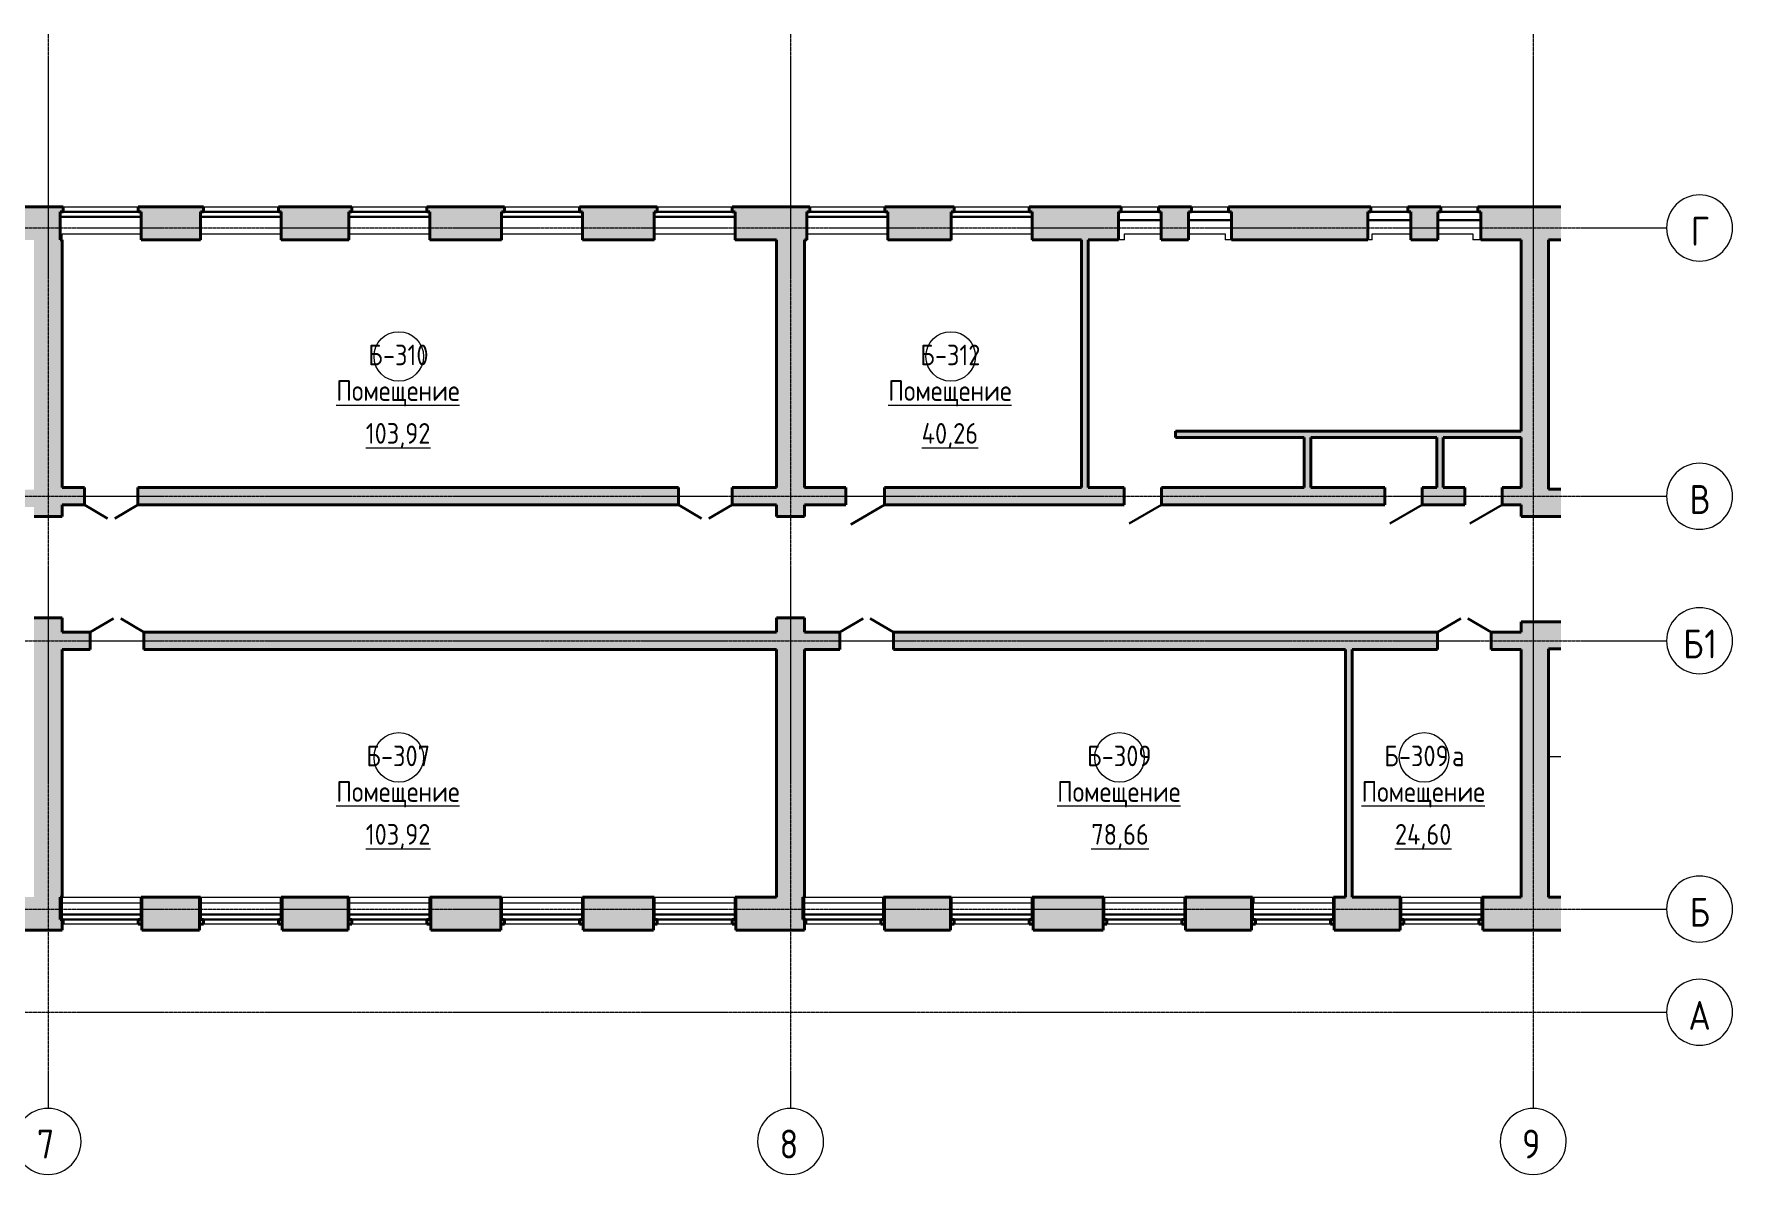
# Model space of a CAD drawing. Header units: millimetres. Extents: x -4092 to 455810, y -7500 to 28668.
# Drawn here: x 297965 to 339172, y -3183 to 24484 of the extents above; entities that cross this region are included whole.
import ezdxf

# ---------------------------------------------------------------- set-up
doc = ezdxf.new("R2010")
doc.units = ezdxf.units.MM
doc.linetypes.add('ADSK_Линия сетки', pattern=[21, 12, -3, 3, -3])
for name, color, linetype, lineweight in [('Двери', 7, 'Continuous', 18), ('Каркас_Импост', 7, 'Continuous', 30), ('Марки помещений', 7, 'Continuous', 18), ('Окна', 7, 'Continuous', 18), ('Оси', 7, 'Continuous', 9), ('Панель', 7, 'Continuous', 30), ('Перекрытия', 7, 'Continuous', 18), ('Стены', 7, 'Continuous', 18), ('Стены разрез', 7, 'Continuous', 40)]:
    doc.layers.add(name, color=color, linetype=linetype, lineweight=lineweight)
doc.styles.add('GOST Common', font='GOST Common.ttf', dxfattribs={"width": 0.9, "height": 500})
doc.styles.add('GOST Common_1', font='GOST Common.ttf', dxfattribs={"width": 0.9, "height": 700})

# ---------------------------------------------------------------- blocks, each defined once
blk = doc.blocks.new('ИРНИТУ-Окно-ГОСТ23166-99_4_2_Створки - 1920 x 2350-287669-03_Б_На лист')
at = {"layer": 'Каркас_Импост'}
for p, q in [((-1018.1, 210), (941.9, 210)), ((-1018.1, 210), (-1018.1, 90)), ((-1018.1, 210), (-983.1, 210)), ((-1018.1, 90), (941.9, 90)), ((-1018.1, 90), (-983.1, 90)), ((941.9, 210), (906.9, 210)), ((941.9, 90), (906.9, 90)), ((941.9, 210), (941.9, 90))]:
    blk.add_line(p, q, dxfattribs=at)
blk = doc.blocks.new('AC_Дверь_Однопольная_ДеревяннаяВнутренняя_ГОСТ6629-88 - 860х2080h-423457-03_Б_На лист')
at = {"layer": 'Панель'}
blk.add_line((-450, 210), (329, 660), dxfattribs=at)
blk = doc.blocks.new('ИРНИТУ_Дверь_Однопольная_ДеревяннаяВнутренняя_филенчатая - 900х2080 без верха-1341253-03_Б_На лист')
at = {"layer": 'Панель'}
blk.add_line((-470, 210), (344, 680), dxfattribs=at)
blk = doc.blocks.new('AC_Дверь_Двупольная_ДеревяннаяВнутренняя_филенчатая_с_верхом - 1260х2080-413008-03_Б_На лист')
at = {"layer": 'Панель'}
for p, q in [((-650, 210), (-87, 535)), ((650, 210), (87, 535))]:
    blk.add_line(p, q, dxfattribs=at)
blk = doc.blocks.new('ИРНИТУ-Окно-ГОСТ23166-99_2_1_Створка - 1000 x 1800-942852-03_Б_На лист')
at = {"layer": 'Каркас_Импост'}
for p, q in [((-1018.1, 280), (21.9, 280)), ((-1018.1, 280), (-1018.1, 80)), ((-1018.1, 280), (-983.1, 280)), ((-1018.1, 80), (21.9, 80)), ((-1018.1, 80), (-983.1, 80)), ((21.9, 280), (-13.1, 280)), ((21.9, 80), (-13.1, 80)), ((21.9, 280), (21.9, 80))]:
    blk.add_line(p, q, dxfattribs=at)
blk = doc.blocks.new('ИРНИТУ-Окно-ГОСТ23166-99_4_2_Створки - 1920 x 2350-415137-03_Б_На лист')
at = {"layer": 'Каркас_Импост'}
for p, q in [((-1018.1, -160), (941.9, -160)), ((-1018.1, -280), (-1018.1, -160)), ((-1018.1, -160), (-983.1, -160)), ((-1018.1, -280), (941.9, -280)), ((-1018.1, -280), (-983.1, -280)), ((941.9, -160), (906.9, -160)), ((941.9, -280), (906.9, -280)), ((941.9, -280), (941.9, -160))]:
    blk.add_line(p, q, dxfattribs=at)
blk = doc.blocks.new('Ось сетки - D8-4846-03_Б_На лист')
at = {"layer": 'Оси', "lineweight": 18}
for start, end in [(360, 180), (180, 360)]:
    blk.add_arc((0, 0), 4, start, end, dxfattribs=at)
blk = doc.blocks.new('ADSK_Марка_Помещение - Номер Имя Площадь Площадь проемов-115235-03_Б_На лист')
at = {"layer": 'Марки помещений'}
blk.add_circle((0, 0), 3, dxfattribs=at)

msp = doc.modelspace()

# ---------------------------------------------------------------- hatches: boundary and pattern name
at = {"layer": 'Стены'}
h = msp.add_hatch(color=256, dxfattribs=at)
h.paths.add_polyline_path([(334675, 19495), (334977, 19495), (334977, 20295), (332965, 20295), (332965, 20175), (333035, 20175), (333035, 19495), (334015, 19495)], flags=0)
h.paths.add_polyline_path([(331335, 19495), (331995, 19495), (331995, 20175), (332065, 20175), (332065, 20295), (331265, 20295), (331265, 20175), (331335, 20175)], flags=0)
h.paths.add_polyline_path([(326990, 19495), (330295, 19495), (330295, 20175), (330365, 20175), (330365, 20295), (326920, 20295), (326920, 20175), (326990, 20175)], flags=0)
h.paths.add_polyline_path([(323515, 19495), (324250, 19495), (324250, 20175), (324320, 20175), (324320, 20295), (322090, 20295), (322090, 20175), (322160, 20175), (322160, 19495), (323355, 19495)], flags=0)
h.paths.add_polyline_path([(325950, 19495), (325950, 20175), (326020, 20175), (326020, 20295), (325220, 20295), (325220, 20175), (325290, 20175), (325290, 19495)], flags=0)
h.paths.add_polyline_path([(316700, 19495), (316700, 20175), (316770, 20175), (316770, 20295), (314890, 20295), (314890, 20175), (314960, 20175), (314960, 19495), (316645, 19495)], flags=0)
h.paths.add_polyline_path([(318660, 19495), (320200, 19495), (320200, 20175), (320270, 20175), (320270, 20295), (318590, 20295), (318590, 20175), (318660, 20175)], flags=0)
h.paths.add_polyline_path([(313000, 19495), (313000, 20175), (313070, 20175), (313070, 20295), (311190, 20295), (311190, 20175), (311260, 20175), (311260, 19495)], flags=0)
h.paths.add_polyline_path([(305600, 19495), (305600, 20175), (305670, 20175), (305670, 20295), (303890, 20295), (303890, 20175), (303960, 20175), (303960, 19495)], flags=0)
h.paths.add_polyline_path([(307560, 19495), (309300, 19495), (309300, 20175), (309370, 20175), (309370, 20295), (307490, 20295), (307490, 20175), (307560, 20175)], flags=0)
h.paths.add_polyline_path([(297460, 19495), (298600, 19495), (298600, 20175), (298670, 20175), (298670, 20295), (297390, 20295), (297390, 20175), (297460, 20175)], flags=0)
h.paths.add_polyline_path([(300560, 19495), (302000, 19495), (302000, 20175), (302070, 20175), (302070, 20295), (300490, 20295), (300490, 20175), (300560, 20175)], flags=0)
h.paths.add_polyline_path([(295500, 19495), (295500, 20175), (295570, 20175), (295570, 20295), (293690, 20295), (293690, 20175), (293760, 20175), (293760, 19495)], flags=0)
h.paths.add_polyline_path([(291800, 19495), (291800, 20175), (291870, 20175), (291870, 20295), (289190, 20295), (289190, 20175), (289260, 20175), (289260, 19495), (291715, 19495)], flags=0)
h.paths.add_polyline_path([(287300, 19495), (287300, 20175), (287370, 20175), (287370, 20295), (285490, 20295), (285490, 20175), (285560, 20175), (285560, 19495)], flags=0)
h.paths.add_polyline_path([(281960, 19495), (283600, 19495), (283600, 20175), (283670, 20175), (283670, 20295), (281890, 20295), (281890, 20175), (281960, 20175)], flags=0)
h.paths.add_polyline_path([(276400, 19495), (276400, 20175), (276470, 20175), (276470, 20295), (274690, 20295), (274690, 20175), (274760, 20175), (274760, 19495)], flags=0)
h.paths.add_polyline_path([(278360, 19495), (280000, 19495), (280000, 20175), (280070, 20175), (280070, 20295), (278290, 20295), (278290, 20175), (278360, 20175)], flags=0)
h.paths.add_polyline_path([(271927, 19495), (272800, 19495), (272800, 20175), (272870, 20175), (272870, 20295), (270990, 20295), (270990, 20175), (271060, 20175), (271060, 19495), (271926, 19495)], flags=0)
h.paths.add_polyline_path([(267460, 19495), (269100, 19495), (269100, 20175), (269170, 20175), (269170, 20295), (267390, 20295), (267390, 20175), (267460, 20175)], flags=0)
h.paths.add_polyline_path([(264160, 19495), (265500, 19495), (265500, 20175), (265570, 20175), (265570, 20295), (264090, 20295), (264090, 20175), (264160, 20175)], flags=0)
h.paths.add_polyline_path([(262200, 19495), (262200, 20175), (262270, 20175), (262270, 20295), (260590, 20295), (260590, 20175), (260660, 20175), (260660, 19495)], flags=0)
h.paths.add_polyline_path([(258700, 19495), (258700, 20175), (258770, 20175), (258770, 20295), (257190, 20295), (257190, 20175), (257260, 20175), (257260, 19495), (257860, 19495)], flags=0)
h.paths.add_polyline_path([(254600, 19495), (255300, 19495), (255300, 20175), (255370, 20175), (255370, 20295), (253575, 20295), (253575, 19495), (253940, 19495)], flags=0)
for points in [[(298645, 12796), (298645, 19495), (297965, 19495), (297965, 12796)], [(316645, 12796), (316645, 19495), (315965, 19495), (315965, 12796), (316062, 12796)], [(323515, 13495), (323515, 19495), (323355, 19495), (323355, 13495)], [(334675, 13456), (334675, 19495), (334015, 19495), (334015, 13456)], [(332125, 14705), (334015, 14705), (334015, 14865), (325635, 14865), (325635, 14705), (331965, 14705)], [(328915, 13495), (328915, 14705), (328755, 14705), (328755, 13495)], [(332125, 13495), (332125, 14705), (331965, 14705), (331965, 13495)], [(334977, 12796), (334977, 13456), (334015, 13456), (334015, 12796)], [(298645, 3575), (298645, 10340), (297965, 10340), (297965, 3575), (298600, 3575)], [(316600, 3575), (316645, 3575), (316645, 10340), (315965, 10340), (315965, 3575), (316062, 3575)], [(334977, 9585), (334977, 10245), (334015, 10245), (334015, 9585), (334675, 9585)], [(329915, 3575), (329915, 9575), (329755, 9575), (329755, 3575)], [(334015, 3575), (334675, 3575), (334675, 9585), (334015, 9585), (334015, 5449)]]:
    msp.add_hatch(color=256, dxfattribs=at).paths.add_polyline_path(points, flags=0)
h = msp.add_hatch(color=256, dxfattribs=at)
h.paths.add_polyline_path([(297146, 13027), (297965, 13027), (297965, 13447), (296305, 13447), (296305, 13027)], flags=0)
h.paths.add_polyline_path([(295365, 13027), (295365, 13447), (291715, 13447), (291715, 13027)], flags=0)
h = msp.add_hatch(color=256, dxfattribs=at)
h.paths.add_polyline_path([(315965, 13075), (315965, 13495), (314885, 13495), (314885, 13075)], flags=0)
h.paths.add_polyline_path([(313585, 13075), (313585, 13495), (300485, 13495), (300485, 13075), (309757, 13075)], flags=0)
h.paths.add_polyline_path([(298645, 13075), (299185, 13075), (299185, 13495), (298645, 13495)], flags=0)
h = msp.add_hatch(color=256, dxfattribs=at)
h.paths.add_polyline_path([(331610, 13075), (332650, 13075), (332650, 13495), (331610, 13495)], flags=0)
h.paths.add_polyline_path([(333550, 13075), (334015, 13075), (334015, 13495), (333550, 13495)], flags=0)
h.paths.add_polyline_path([(330710, 13075), (330710, 13495), (325293, 13495), (325293, 13075), (328672, 13075)], flags=0)
h.paths.add_polyline_path([(324393, 13075), (324393, 13495), (318580, 13495), (318580, 13075), (322367, 13075)], flags=0)
h.paths.add_polyline_path([(317640, 13075), (317640, 13495), (316645, 13495), (316645, 13075)], flags=0)
h = msp.add_hatch(color=256, dxfattribs=at)
h.paths.add_polyline_path([(315965, 9575), (315965, 9995), (300630, 9995), (300630, 9575), (309757, 9575)], flags=0)
h.paths.add_polyline_path([(298645, 9575), (299330, 9575), (299330, 9995), (298645, 9995)], flags=0)
h = msp.add_hatch(color=256, dxfattribs=at)
h.paths.add_polyline_path([(328672, 9575), (331985, 9575), (331985, 9995), (318800, 9995), (318800, 9575), (322367, 9575)], flags=0)
h.paths.add_polyline_path([(334015, 9575), (334015, 9995), (333285, 9995), (333285, 9575)], flags=0)
h.paths.add_polyline_path([(317500, 9575), (317500, 9995), (316645, 9995), (316645, 9575)], flags=0)
h = msp.add_hatch(color=256, dxfattribs=at)
h.paths.add_polyline_path([(334977, 2775), (334977, 3575), (333080, 3575), (333080, 2775)], flags=0)
h.paths.add_polyline_path([(329480, 2775), (331080, 2775), (331080, 3575), (329480, 3575)], flags=0)
h.paths.add_polyline_path([(327480, 2775), (327480, 3575), (325880, 3575), (325880, 2775)], flags=0)
h.paths.add_polyline_path([(322180, 2775), (323880, 2775), (323880, 3575), (322180, 3575)], flags=0)
h.paths.add_polyline_path([(316062, 2775), (316645, 2775), (316645, 3035), (316600, 3035), (316600, 3575), (314980, 3575), (314980, 2775)], flags=0)
h.paths.add_polyline_path([(319214, 2775), (320180, 2775), (320180, 3575), (318580, 3575), (318580, 2775)], flags=0)
h.paths.add_polyline_path([(307580, 2775), (309280, 2775), (309280, 3575), (307580, 3575)], flags=0)
h.paths.add_polyline_path([(305580, 2775), (305580, 3575), (303980, 3575), (303980, 2775)], flags=0)
h.paths.add_polyline_path([(312980, 2775), (312980, 3575), (311280, 3575), (311280, 2775)], flags=0)
h.paths.add_polyline_path([(298645, 2775), (298645, 3035), (298600, 3035), (298600, 3575), (296635, 3575), (296635, 2775), (297146, 2775)], flags=0)
h.paths.add_polyline_path([(301980, 2775), (301980, 3575), (300580, 3575), (300580, 2775)], flags=0)
h.paths.add_polyline_path([(285580, 2775), (287280, 2775), (287280, 3575), (285580, 3575)], flags=0)
h.paths.add_polyline_path([(290841, 2775), (292135, 2775), (292135, 3575), (289280, 3575), (289280, 2775)], flags=0)
h.paths.add_polyline_path([(276380, 2775), (276380, 3575), (274780, 3575), (274780, 2775)], flags=0)
h.paths.add_polyline_path([(279980, 2775), (279980, 3575), (278380, 3575), (278380, 2775)], flags=0)
h.paths.add_polyline_path([(281980, 2775), (283580, 2775), (283580, 3575), (281980, 3575)], flags=0)
h.paths.add_polyline_path([(271926, 2775), (272780, 2775), (272780, 3575), (271080, 3575), (271080, 2775)], flags=0)
h.paths.add_polyline_path([(264180, 2775), (265480, 2775), (265480, 3575), (264180, 3575)], flags=0)
h.paths.add_polyline_path([(267480, 2775), (269080, 2775), (269080, 3575), (267480, 3575)], flags=0)
h.paths.add_polyline_path([(260680, 2775), (262180, 2775), (262180, 3575), (260680, 3575)], flags=0)
h.paths.add_polyline_path([(258680, 2775), (258680, 3575), (257280, 3575), (257280, 2775)], flags=0)
h.paths.add_polyline_path([(252775, 2775), (255280, 2775), (255280, 3575), (252775, 3575)], flags=0)
h = msp.add_hatch(color=256, dxfattribs=at)
h.paths.add_polyline_path([(298645, 2915), (298670, 2915), (298670, 3035), (298645, 3035)], flags=0)
h.paths.add_polyline_path([(300580, 2915), (300580, 3575), (300560, 3575), (300560, 3035), (300490, 3035), (300490, 2915)], flags=0)
h = msp.add_hatch(color=256, dxfattribs=at)
h.paths.add_polyline_path([(303890, 2915), (303980, 2915), (303980, 3575), (303960, 3575), (303960, 3035), (303890, 3035)], flags=0)
h.paths.add_polyline_path([(301980, 2915), (302070, 2915), (302070, 3035), (302000, 3035), (302000, 3575), (301980, 3575)], flags=0)
h = msp.add_hatch(color=256, dxfattribs=at)
h.paths.add_polyline_path([(305670, 2915), (305670, 3035), (305600, 3035), (305600, 3575), (305580, 3575), (305580, 2915)], flags=0)
h.paths.add_polyline_path([(307580, 2915), (307580, 3575), (307560, 3575), (307560, 3035), (307490, 3035), (307490, 2915)], flags=0)
h = msp.add_hatch(color=256, dxfattribs=at)
h.paths.add_polyline_path([(311190, 2915), (311280, 2915), (311280, 3575), (311260, 3575), (311260, 3035), (311190, 3035)], flags=0)
h.paths.add_polyline_path([(309370, 2915), (309370, 3035), (309300, 3035), (309300, 3575), (309280, 3575), (309280, 2915)], flags=0)
h = msp.add_hatch(color=256, dxfattribs=at)
h.paths.add_polyline_path([(314890, 2915), (314980, 2915), (314980, 3575), (314960, 3575), (314960, 3035), (314890, 3035)], flags=0)
h.paths.add_polyline_path([(312980, 2915), (313070, 2915), (313070, 3035), (313000, 3035), (313000, 3575), (312980, 3575)], flags=0)
h = msp.add_hatch(color=256, dxfattribs=at)
h.paths.add_polyline_path([(318490, 2915), (318580, 2915), (318580, 3575), (318560, 3575), (318560, 3035), (318490, 3035)], flags=0)
h.paths.add_polyline_path([(316645, 2915), (316670, 2915), (316670, 3035), (316645, 3035)], flags=0)
h = msp.add_hatch(color=256, dxfattribs=at)
h.paths.add_polyline_path([(322090, 2915), (322180, 2915), (322180, 3575), (322160, 3575), (322160, 3035), (322090, 3035)], flags=0)
h.paths.add_polyline_path([(320180, 2915), (320270, 2915), (320270, 3035), (320200, 3035), (320200, 3575), (320180, 3575)], flags=0)
h = msp.add_hatch(color=256, dxfattribs=at)
h.paths.add_polyline_path([(325790, 2915), (325880, 2915), (325880, 3575), (325860, 3575), (325860, 3035), (325790, 3035)], flags=0)
h.paths.add_polyline_path([(323880, 2915), (323970, 2915), (323970, 3035), (323900, 3035), (323900, 3575), (323880, 3575)], flags=0)
h = msp.add_hatch(color=256, dxfattribs=at)
h.paths.add_polyline_path([(329480, 2915), (329480, 3575), (329460, 3575), (329460, 3035), (329390, 3035), (329390, 2915)], flags=0)
h.paths.add_polyline_path([(327570, 2915), (327570, 3035), (327500, 3035), (327500, 3575), (327480, 3575), (327480, 2915)], flags=0)
h = msp.add_hatch(color=256, dxfattribs=at)
h.paths.add_polyline_path([(332990, 2915), (333080, 2915), (333080, 3575), (333060, 3575), (333060, 3035), (332990, 3035)], flags=0)
h.paths.add_polyline_path([(331080, 2915), (331170, 2915), (331170, 3035), (331100, 3035), (331100, 3575), (331080, 3575)], flags=0)

# ---------------------------------------------------------------- linework, layer by layer
at = {"layer": 'Оси', "linetype": 'ADSK_Линия сетки'}
for p, q in [((298305, 24484), (298305, -1547)), ((316305, 24484), (316305, -1547)), ((334305, 24484), (334305, -1547)), ((232736, 19785), (337536, 19785)), ((232736, 13285), (337536, 13285)), ((232736, 9785), (337536, 9785)), ((232736, 3285), (337536, 3285)), ((232736, 785), (337536, 785))]:
    msp.add_line(p, q, dxfattribs=at)
at = {"layer": 'Перекрытия'}
msp.add_line((334675, 6978), (334977, 6978), dxfattribs=at)
at = {"layer": 'Стены'}
for p, q in [((298670, 20295), (300490, 20295)), ((302070, 20295), (303890, 20295)), ((305670, 20295), (307490, 20295)), ((309370, 20295), (311190, 20295)), ((313070, 20295), (314890, 20295)), ((316770, 20295), (318590, 20295)), ((320270, 20295), (322090, 20295)), ((324320, 20295), (325220, 20295)), ((326020, 20295), (326920, 20295)), ((330365, 20295), (331265, 20295)), ((332065, 20295), (332965, 20295)), ((298645, 19495), (298645, 19645)), ((298645, 19645), (300560, 19645)), ((302020, 19495), (302000, 19495)), ((302020, 19495), (302020, 19645)), ((302020, 19645), (303940, 19645)), ((303940, 19645), (303940, 19495)), ((303960, 19495), (303940, 19495)), ((305620, 19495), (305600, 19495)), ((305620, 19495), (305620, 19645)), ((305620, 19645), (307540, 19645)), ((307540, 19645), (307540, 19495)), ((307560, 19495), (307540, 19495)), ((309320, 19495), (309300, 19495)), ((309320, 19495), (309320, 19645)), ((309320, 19645), (311240, 19645)), ((311240, 19645), (311240, 19495)), ((311260, 19495), (311240, 19495)), ((313020, 19495), (313000, 19495)), ((313020, 19495), (313020, 19645)), ((313020, 19645), (314940, 19645)), ((314940, 19645), (314940, 19495)), ((314960, 19495), (314940, 19495)), ((316720, 19495), (316700, 19495)), ((316720, 19495), (316720, 19645)), ((316720, 19645), (318640, 19645)), ((318640, 19645), (318640, 19495)), ((318660, 19495), (318640, 19495)), ((320220, 19495), (320200, 19495)), ((320220, 19495), (320220, 19645)), ((320220, 19645), (322140, 19645)), ((322140, 19645), (322140, 19495)), ((322160, 19495), (322140, 19495)), ((324400, 19495), (324250, 19495)), ((324400, 19495), (324400, 19645)), ((324400, 19645), (325290, 19645)), ((325950, 19645), (326840, 19645)), ((326840, 19645), (326840, 19495)), ((326990, 19495), (326840, 19495)), ((330405, 19495), (330295, 19495)), ((330405, 19495), (330405, 19645)), ((330405, 19645), (331335, 19645)), ((331995, 19645), (332845, 19645)), ((332845, 19645), (332845, 19495)), ((333035, 19495), (332845, 19495)), ((298625, 3425), (298625, 3575)), ((300545, 3425), (298625, 3425)), ((298645, 3575), (298645, 3035)), ((298645, 3575), (300560, 3575)), ((300545, 3575), (300545, 3425)), ((302000, 3575), (303960, 3575)), ((302025, 3425), (302025, 3575)), ((303945, 3425), (302025, 3425)), ((303945, 3575), (303945, 3425)), ((305600, 3575), (307560, 3575)), ((305620, 3425), (305620, 3575)), ((307540, 3425), (305620, 3425)), ((307540, 3575), (307540, 3425)), ((309300, 3575), (311260, 3575)), ((309320, 3425), (309320, 3575)), ((311240, 3425), (309320, 3425)), ((311240, 3575), (311240, 3425)), ((313000, 3575), (314960, 3575)), ((313025, 3425), (313025, 3575)), ((314945, 3425), (313025, 3425)), ((314945, 3575), (314945, 3425)), ((316625, 3425), (316625, 3575)), ((318545, 3425), (316625, 3425)), ((316645, 3575), (316645, 3035)), ((316645, 3575), (318560, 3575)), ((318545, 3575), (318545, 3425)), ((320200, 3575), (322160, 3575)), ((320220, 3425), (320220, 3575)), ((322140, 3425), (320220, 3425)), ((322140, 3575), (322140, 3425)), ((323900, 3575), (325860, 3575)), ((323925, 3425), (323925, 3575)), ((325845, 3425), (323925, 3425)), ((325845, 3575), (325845, 3425)), ((327500, 3575), (329460, 3575)), ((327540, 3425), (327540, 3575)), ((329460, 3425), (327540, 3425)), ((331100, 3575), (333060, 3575)), ((331120, 3425), (331120, 3575)), ((333040, 3425), (331120, 3425)), ((333040, 3575), (333040, 3425)), ((300490, 2915), (298670, 2915)), ((303890, 2915), (302070, 2915)), ((307490, 2915), (305670, 2915)), ((311190, 2915), (309370, 2915)), ((314890, 2915), (313070, 2915)), ((318490, 2915), (316670, 2915)), ((322090, 2915), (320270, 2915)), ((325790, 2915), (323970, 2915)), ((329390, 2915), (327570, 2915)), ((332990, 2915), (331170, 2915))]:
    msp.add_line(p, q, dxfattribs=at)
at = {"layer": 'Стены разрез'}
for p, q in [((298670, 20295), (297390, 20295)), ((298670, 20175), (298670, 20295)), ((302070, 20295), (300490, 20295)), ((300490, 20295), (300490, 20175)), ((302070, 20175), (302070, 20295)), ((305670, 20295), (303890, 20295)), ((303890, 20295), (303890, 20175)), ((305670, 20175), (305670, 20295)), ((309370, 20295), (307490, 20295)), ((307490, 20295), (307490, 20175)), ((309370, 20175), (309370, 20295)), ((313070, 20295), (311190, 20295)), ((311190, 20295), (311190, 20175)), ((313070, 20175), (313070, 20295)), ((316770, 20295), (314890, 20295)), ((314890, 20295), (314890, 20175)), ((316770, 20175), (316770, 20295)), ((320270, 20295), (318590, 20295)), ((318590, 20295), (318590, 20175)), ((320270, 20175), (320270, 20295)), ((324320, 20295), (322090, 20295)), ((322090, 20295), (322090, 20175)), ((324320, 20175), (324320, 20295)), ((326020, 20295), (325220, 20295)), ((325220, 20295), (325220, 20175)), ((326020, 20175), (326020, 20295)), ((330365, 20295), (326920, 20295)), ((326920, 20295), (326920, 20175)), ((330365, 20175), (330365, 20295)), ((332065, 20295), (331265, 20295)), ((331265, 20295), (331265, 20175)), ((332065, 20175), (332065, 20295)), ((334977, 20295), (332965, 20295)), ((332965, 20295), (332965, 20175)), ((298600, 19495), (298600, 20175)), ((298600, 20175), (298670, 20175)), ((300490, 20175), (300560, 20175)), ((300560, 20175), (300560, 19495)), ((302000, 19495), (302000, 20175)), ((302000, 20175), (302070, 20175)), ((303890, 20175), (303960, 20175)), ((303960, 20175), (303960, 19495)), ((305600, 19495), (305600, 20175)), ((305600, 20175), (305670, 20175)), ((307490, 20175), (307560, 20175)), ((307560, 20175), (307560, 19495)), ((309300, 19495), (309300, 20175)), ((309300, 20175), (309370, 20175)), ((311190, 20175), (311260, 20175)), ((311260, 20175), (311260, 19495)), ((313000, 19495), (313000, 20175)), ((313000, 20175), (313070, 20175)), ((314890, 20175), (314960, 20175)), ((314960, 20175), (314960, 19495)), ((316700, 19495), (316700, 20175)), ((316700, 20175), (316770, 20175)), ((318590, 20175), (318660, 20175)), ((318660, 20175), (318660, 19495)), ((320200, 19495), (320200, 20175)), ((320200, 20175), (320270, 20175)), ((322090, 20175), (322160, 20175)), ((322160, 20175), (322160, 19495)), ((324250, 19495), (324250, 20175)), ((324250, 20175), (324320, 20175)), ((325220, 20175), (325290, 20175)), ((325290, 20175), (325290, 19495)), ((325950, 19495), (325950, 20175)), ((325950, 20175), (326020, 20175)), ((326920, 20175), (326990, 20175)), ((326990, 20175), (326990, 19495)), ((330295, 19495), (330295, 20175)), ((330295, 20175), (330365, 20175)), ((331265, 20175), (331335, 20175)), ((331335, 20175), (331335, 19495)), ((331995, 19495), (331995, 20175)), ((331995, 20175), (332065, 20175)), ((332965, 20175), (333035, 20175)), ((333035, 20175), (333035, 19495)), ((298645, 19495), (298600, 19495)), ((298645, 13495), (298645, 19495)), ((300560, 19495), (302000, 19495)), ((303960, 19495), (305600, 19495)), ((307560, 19495), (309300, 19495)), ((311260, 19495), (313000, 19495)), ((314960, 19495), (315965, 19495)), ((315965, 19495), (315965, 13495)), ((316645, 19495), (316700, 19495)), ((316645, 13495), (316645, 19495)), ((318660, 19495), (320200, 19495)), ((322160, 19495), (323355, 19495)), ((323355, 19495), (323355, 13495)), ((323515, 19495), (324250, 19495)), ((323515, 13495), (323515, 19495)), ((325290, 19495), (325950, 19495)), ((326990, 19495), (330295, 19495)), ((331335, 19495), (331995, 19495)), ((333035, 19495), (334015, 19495)), ((334015, 19495), (334015, 14865)), ((334675, 19495), (334977, 19495)), ((334675, 13456), (334675, 19495)), ((334015, 14865), (325635, 14865)), ((325635, 14865), (325635, 14705)), ((325635, 14705), (328755, 14705)), ((328755, 14705), (328755, 13495)), ((328915, 14705), (331965, 14705)), ((328915, 13495), (328915, 14705)), ((331965, 14705), (331965, 13495)), ((332125, 14705), (334015, 14705)), ((332125, 13495), (332125, 14705)), ((334015, 14705), (334015, 13495)), ((299185, 13495), (298645, 13495)), ((299185, 13075), (299185, 13495)), ((313585, 13495), (300485, 13495)), ((300485, 13495), (300485, 13075)), ((313585, 13075), (313585, 13495)), ((315965, 13495), (314885, 13495)), ((314885, 13495), (314885, 13075)), ((317640, 13495), (316645, 13495)), ((317640, 13075), (317640, 13495)), ((323355, 13495), (318580, 13495)), ((318580, 13495), (318580, 13075)), ((324393, 13495), (323515, 13495)), ((324393, 13075), (324393, 13495)), ((328755, 13495), (325293, 13495)), ((325293, 13495), (325293, 13075)), ((330710, 13495), (328915, 13495)), ((330710, 13075), (330710, 13495)), ((331965, 13495), (331610, 13495)), ((331610, 13495), (331610, 13075)), ((332650, 13495), (332125, 13495)), ((332650, 13075), (332650, 13495)), ((334015, 13495), (333550, 13495)), ((333550, 13495), (333550, 13075)), ((334977, 13456), (334675, 13456)), ((297965, 12796), (298645, 12796)), ((298645, 12796), (298645, 13075)), ((298645, 13075), (299185, 13075)), ((300485, 13075), (313585, 13075)), ((314885, 13075), (315965, 13075)), ((315965, 13075), (315965, 12796)), ((315965, 12796), (316645, 12796)), ((316645, 12796), (316645, 13075)), ((316645, 13075), (317640, 13075)), ((318580, 13075), (324393, 13075)), ((325293, 13075), (330710, 13075)), ((331610, 13075), (332650, 13075)), ((333550, 13075), (334015, 13075)), ((334015, 13075), (334015, 12796)), ((334015, 12796), (334977, 12796)), ((298645, 10340), (297965, 10340)), ((298645, 9995), (298645, 10340)), ((315965, 10340), (315965, 9995)), ((316645, 10340), (315965, 10340)), ((316645, 9995), (316645, 10340)), ((299330, 9995), (298645, 9995)), ((299330, 9575), (299330, 9995)), ((315965, 9995), (300630, 9995)), ((300630, 9995), (300630, 9575)), ((317500, 9995), (316645, 9995)), ((317500, 9575), (317500, 9995)), ((331985, 9995), (318800, 9995)), ((318800, 9995), (318800, 9575)), ((331985, 9575), (331985, 9995)), ((334015, 9995), (333285, 9995)), ((333285, 9995), (333285, 9575)), ((334977, 10245), (334015, 10245)), ((334015, 10245), (334015, 9995)), ((298645, 3575), (298645, 9575)), ((298645, 9575), (299330, 9575)), ((300630, 9575), (315965, 9575)), ((315965, 9575), (315965, 3575)), ((316645, 3575), (316645, 9575)), ((316645, 9575), (317500, 9575)), ((318800, 9575), (329755, 9575)), ((329755, 9575), (329755, 3575)), ((329915, 9575), (331985, 9575)), ((329915, 3575), (329915, 9575)), ((333285, 9575), (334015, 9575)), ((334015, 9575), (334015, 3575)), ((334675, 3575), (334675, 9585)), ((334675, 9585), (334977, 9585)), ((298600, 3035), (298600, 3575)), ((298600, 3575), (298645, 3575)), ((302000, 3575), (300560, 3575)), ((300560, 3575), (300560, 3035)), ((300580, 2775), (300580, 3575)), ((301980, 3575), (301980, 2775)), ((302000, 3035), (302000, 3575)), ((305600, 3575), (303960, 3575)), ((303960, 3575), (303960, 3035)), ((303980, 2775), (303980, 3575)), ((305580, 3575), (305580, 2775)), ((305600, 3035), (305600, 3575)), ((309300, 3575), (307560, 3575)), ((307560, 3575), (307560, 3035)), ((307580, 2775), (307580, 3575)), ((309280, 3575), (309280, 2775)), ((309300, 3035), (309300, 3575)), ((313000, 3575), (311260, 3575)), ((311260, 3575), (311260, 3035)), ((311280, 2775), (311280, 3575)), ((312980, 3575), (312980, 2775)), ((313000, 3035), (313000, 3575)), ((315965, 3575), (314960, 3575)), ((314960, 3575), (314960, 3035)), ((314980, 2775), (314980, 3575)), ((316600, 3035), (316600, 3575)), ((316600, 3575), (316645, 3575)), ((320200, 3575), (318560, 3575)), ((318560, 3575), (318560, 3035)), ((318580, 2775), (318580, 3575)), ((320180, 3575), (320180, 2775)), ((320200, 3035), (320200, 3575)), ((323900, 3575), (322160, 3575)), ((322160, 3575), (322160, 3035)), ((322180, 2775), (322180, 3575)), ((323880, 3575), (323880, 2775)), ((323900, 3035), (323900, 3575)), ((327500, 3575), (325860, 3575)), ((325860, 3575), (325860, 3035)), ((325880, 2775), (325880, 3575)), ((327480, 3575), (327480, 2775)), ((327500, 3035), (327500, 3575)), ((329755, 3575), (329460, 3575)), ((329460, 3575), (329460, 3035)), ((329480, 2775), (329480, 3575)), ((331100, 3575), (329915, 3575)), ((331080, 3575), (331080, 2775)), ((331100, 3035), (331100, 3575)), ((334015, 3575), (333060, 3575)), ((333060, 3575), (333060, 3035)), ((333080, 2775), (333080, 3575)), ((334977, 3575), (334675, 3575)), ((298670, 3035), (298600, 3035)), ((298645, 3035), (298645, 2775)), ((298645, 2915), (298670, 2915)), ((298670, 2915), (298670, 3035)), ((300560, 3035), (300490, 3035)), ((300490, 3035), (300490, 2915)), ((300490, 2915), (300580, 2915)), ((301980, 2915), (302070, 2915)), ((302070, 3035), (302000, 3035)), ((302070, 2915), (302070, 3035)), ((303960, 3035), (303890, 3035)), ((303890, 3035), (303890, 2915)), ((303890, 2915), (303980, 2915)), ((305580, 2915), (305670, 2915)), ((305670, 3035), (305600, 3035)), ((305670, 2915), (305670, 3035)), ((307560, 3035), (307490, 3035)), ((307490, 3035), (307490, 2915)), ((307490, 2915), (307580, 2915)), ((309280, 2915), (309370, 2915)), ((309370, 3035), (309300, 3035)), ((309370, 2915), (309370, 3035)), ((311260, 3035), (311190, 3035)), ((311190, 3035), (311190, 2915)), ((311190, 2915), (311280, 2915)), ((312980, 2915), (313070, 2915)), ((313070, 3035), (313000, 3035)), ((313070, 2915), (313070, 3035)), ((314960, 3035), (314890, 3035)), ((314890, 3035), (314890, 2915)), ((314890, 2915), (314980, 2915)), ((316670, 3035), (316600, 3035)), ((316645, 3035), (316645, 2775)), ((316645, 2915), (316670, 2915)), ((316670, 2915), (316670, 3035)), ((318560, 3035), (318490, 3035)), ((318490, 3035), (318490, 2915)), ((318490, 2915), (318580, 2915)), ((320180, 2915), (320270, 2915)), ((320270, 3035), (320200, 3035)), ((320270, 2915), (320270, 3035)), ((322160, 3035), (322090, 3035)), ((322090, 3035), (322090, 2915)), ((322090, 2915), (322180, 2915)), ((323880, 2915), (323970, 2915)), ((323970, 3035), (323900, 3035)), ((323970, 2915), (323970, 3035)), ((325860, 3035), (325790, 3035)), ((325790, 3035), (325790, 2915)), ((325790, 2915), (325880, 2915)), ((327480, 2915), (327570, 2915)), ((327570, 3035), (327500, 3035)), ((327570, 2915), (327570, 3035)), ((329460, 3035), (329390, 3035)), ((329390, 3035), (329390, 2915)), ((329390, 2915), (329480, 2915)), ((331080, 2915), (331170, 2915)), ((331170, 3035), (331100, 3035)), ((331170, 2915), (331170, 3035)), ((333060, 3035), (332990, 3035)), ((332990, 3035), (332990, 2915)), ((332990, 2915), (333080, 2915)), ((296635, 2775), (298645, 2775)), ((300580, 2775), (301980, 2775)), ((303980, 2775), (305580, 2775)), ((307580, 2775), (309280, 2775)), ((311280, 2775), (312980, 2775)), ((314980, 2775), (316645, 2775)), ((318580, 2775), (320180, 2775)), ((322180, 2775), (323880, 2775)), ((325880, 2775), (327480, 2775)), ((329480, 2775), (331080, 2775)), ((333080, 2775), (334977, 2775))]:
    msp.add_line(p, q, dxfattribs=at)

# ---------------------------------------------------------------- block references
at = {"layer": 'Двери', "rotation": 180}
for name, p in [('AC_Дверь_Двупольная_ДеревяннаяВнутренняя_филенчатая_с_верхом - 1260х2080-413008-03_Б_На лист', (299835, 13285)), ('AC_Дверь_Двупольная_ДеревяннаяВнутренняя_филенчатая_с_верхом - 1260х2080-413008-03_Б_На лист', (314235, 13285)), ('ИРНИТУ_Дверь_Однопольная_ДеревяннаяВнутренняя_филенчатая - 900х2080 без верха-1341253-03_Б_На лист', (318110, 13285)), ('AC_Дверь_Однопольная_ДеревяннаяВнутренняя_ГОСТ6629-88 - 860х2080h-423457-03_Б_На лист', (324843, 13285)), ('AC_Дверь_Однопольная_ДеревяннаяВнутренняя_ГОСТ6629-88 - 860х2080h-423457-03_Б_На лист', (331160, 13285)), ('AC_Дверь_Однопольная_ДеревяннаяВнутренняя_ГОСТ6629-88 - 860х2080h-423457-03_Б_На лист', (333100, 13285))]:
    msp.add_blockref(name, p, dxfattribs=at)
at = {"layer": 'Двери'}
for p in [(299980, 9785), (318150, 9785), (332635, 9785)]:
    msp.add_blockref('AC_Дверь_Двупольная_ДеревяннаяВнутренняя_филенчатая_с_верхом - 1260х2080-413008-03_Б_На лист', p, dxfattribs=at)
at = {"layer": 'Марки помещений', "xscale": 199.9999999999999, "yscale": 199.9999999999999, "zscale": 199.9999999999999}
for p in [(306807, 16672), (320186, 16672), (306807, 6958), (324278, 6958), (331659, 6958)]:
    msp.add_blockref('ADSK_Марка_Помещение - Номер Имя Площадь Площадь проемов-115235-03_Б_На лист', p, dxfattribs=at)
at = {"layer": 'Окна', "rotation": 180}
for name, p in [('ИРНИТУ-Окно-ГОСТ23166-99_4_2_Створки - 1920 x 2350-415137-03_Б_На лист', (299542, 19895)), ('ИРНИТУ-Окно-ГОСТ23166-99_4_2_Створки - 1920 x 2350-415137-03_Б_На лист', (302942, 19895)), ('ИРНИТУ-Окно-ГОСТ23166-99_4_2_Створки - 1920 x 2350-415137-03_Б_На лист', (306542, 19895)), ('ИРНИТУ-Окно-ГОСТ23166-99_4_2_Створки - 1920 x 2350-415137-03_Б_На лист', (310242, 19895)), ('ИРНИТУ-Окно-ГОСТ23166-99_4_2_Створки - 1920 x 2350-415137-03_Б_На лист', (313942, 19895)), ('ИРНИТУ-Окно-ГОСТ23166-99_4_2_Створки - 1920 x 2350-415137-03_Б_На лист', (317642, 19895)), ('ИРНИТУ-Окно-ГОСТ23166-99_4_2_Створки - 1920 x 2350-415137-03_Б_На лист', (321142, 19895)), ('ИРНИТУ-Окно-ГОСТ23166-99_4_2_Створки - 1920 x 2350-287669-03_Б_На лист', (299542, 3245)), ('ИРНИТУ-Окно-ГОСТ23166-99_4_2_Створки - 1920 x 2350-287669-03_Б_На лист', (302942, 3245)), ('ИРНИТУ-Окно-ГОСТ23166-99_4_2_Створки - 1920 x 2350-287669-03_Б_На лист', (306542, 3245)), ('ИРНИТУ-Окно-ГОСТ23166-99_4_2_Створки - 1920 x 2350-287669-03_Б_На лист', (310242, 3245)), ('ИРНИТУ-Окно-ГОСТ23166-99_4_2_Створки - 1920 x 2350-287669-03_Б_На лист', (313942, 3245)), ('ИРНИТУ-Окно-ГОСТ23166-99_4_2_Створки - 1920 x 2350-287669-03_Б_На лист', (317542, 3245)), ('ИРНИТУ-Окно-ГОСТ23166-99_4_2_Створки - 1920 x 2350-287669-03_Б_На лист', (321142, 3245)), ('ИРНИТУ-Окно-ГОСТ23166-99_4_2_Створки - 1920 x 2350-287669-03_Б_На лист', (324842, 3245)), ('ИРНИТУ-Окно-ГОСТ23166-99_4_2_Створки - 1920 x 2350-287669-03_Б_На лист', (328442, 3245)), ('ИРНИТУ-Окно-ГОСТ23166-99_4_2_Створки - 1920 x 2350-287669-03_Б_На лист', (332042, 3245))]:
    msp.add_blockref(name, p, dxfattribs=at)
at = {"layer": 'Окна'}
for p in [(325268, 19895), (326968, 19895), (331313, 19895), (333013, 19895)]:
    msp.add_blockref('ИРНИТУ-Окно-ГОСТ23166-99_2_1_Створка - 1000 x 1800-942852-03_Б_На лист', p, dxfattribs=at)
at = {"layer": 'Оси', "lineweight": 18, "xscale": 199.9999999999999, "yscale": 199.9999999999999, "zscale": 199.9999999999999}
for p, rotation in [((338336, 19785), 269.9999999999994), ((338336, 13285), 269.9999999999994), ((338336, 9785), 269.9999999999994), ((338336, 3285), 269.9999999999994), ((338336, 785), 269.9999999999994), ((298305, -2347), 180), ((316305, -2347), 180), ((334305, -2347), 180)]:
    msp.add_blockref('Ось сетки - D8-4846-03_Б_На лист', p, dxfattribs=dict(at, rotation=rotation))

# ---------------------------------------------------------------- texts
at = {"layer": 'Марки помещений', "lineweight": 9, "char_height": 500, "attachment_point": 1, "style": 'GOST Common'}
for s, insert, width in [('\\fGOST Common|b0|i0|c204|p34|;\\W.9;Б', (306066, 16959), 432.91), ('-310', (306424, 16959), 1443.04), ('\\fGOST Common|b0|i0|c204|p34|;\\W.9;Б', (319446, 16959), 432.91), ('-312', (319803, 16959), 1443.04), ('\\LПомещение', (305292, 16096), 3751.9), ('\\LПомещение', (318672, 16096), 3751.9), ('\\L103,92', (306007, 15059), 2020.25), ('\\L40,26', (319482, 15059), 1789.37), ('\\fGOST Common|b0|i0|c204|p34|;\\W.9;Б', (306019, 7245), 432.91), ('-307', (306376, 7245), 1558.48), ('\\fGOST Common|b0|i0|c204|p34|;\\W.9;Б', (323490, 7245), 432.91), ('-309', (323847, 7245), 1558.48), ('\\fGOST Common|b0|i0|c204|p34|;\\W.9;Б', (330693, 7245), 432.91), ('-309', (331050, 7245), 1558.48), ('\\fGOST Common|b0|i0|c204|p34|;\\W.9;а', (332336, 7245), 432.91), ('\\LПомещение', (305292, 6382), 3751.9), ('\\LПомещение', (322764, 6382), 3751.9), ('\\LПомещение', (330144, 6382), 3751.9), ('\\L103,92', (306007, 5345), 2020.25), ('\\L78,66', (323592, 5345), 1746.08), ('\\L24,60', (330954, 5345), 1789.37)]:
    msp.add_mtext(s, dxfattribs=dict(at, insert=insert, width=width))
at = {"layer": 'Оси', "char_height": 700, "attachment_point": 1, "style": 'GOST Common_1'}
for s, insert, width in [('\\fGOST Common|b0|i0|c204|p34|;\\W.9;Г', (338126, 20058), 548.35), ('\\fGOST Common|b0|i0|c204|p34|;\\W.9;В', (338096, 13558), 620.51), ('\\fGOST Common|b0|i0|c204|p34|;\\W.9;Б', (337941, 10058), 620.51), ('\\fGOST Common|b0|i0|c204|p34|;\\W.9;1', (338453, 10058), 375.19), ('\\fGOST Common|b0|i0|c204|p34|;\\W.9;Б', (338096, 3558), 620.51), ('\\fGOST Common|b0|i0|c204|p34|;\\W.9;А', (338067, 1058), 692.66), ('\\fGOST Common|b0|i0|c204|p34|;\\W.9;7', (298036, -2059), 548.35), ('\\fGOST Common|b0|i0|c204|p34|;\\W.9;8', (316036, -2059), 548.35), ('\\fGOST Common|b0|i0|c204|p34|;\\W.9;9', (334036, -2059), 548.35)]:
    msp.add_mtext(s, dxfattribs=dict(at, insert=insert, width=width))

doc.saveas('drawing.dxf')
